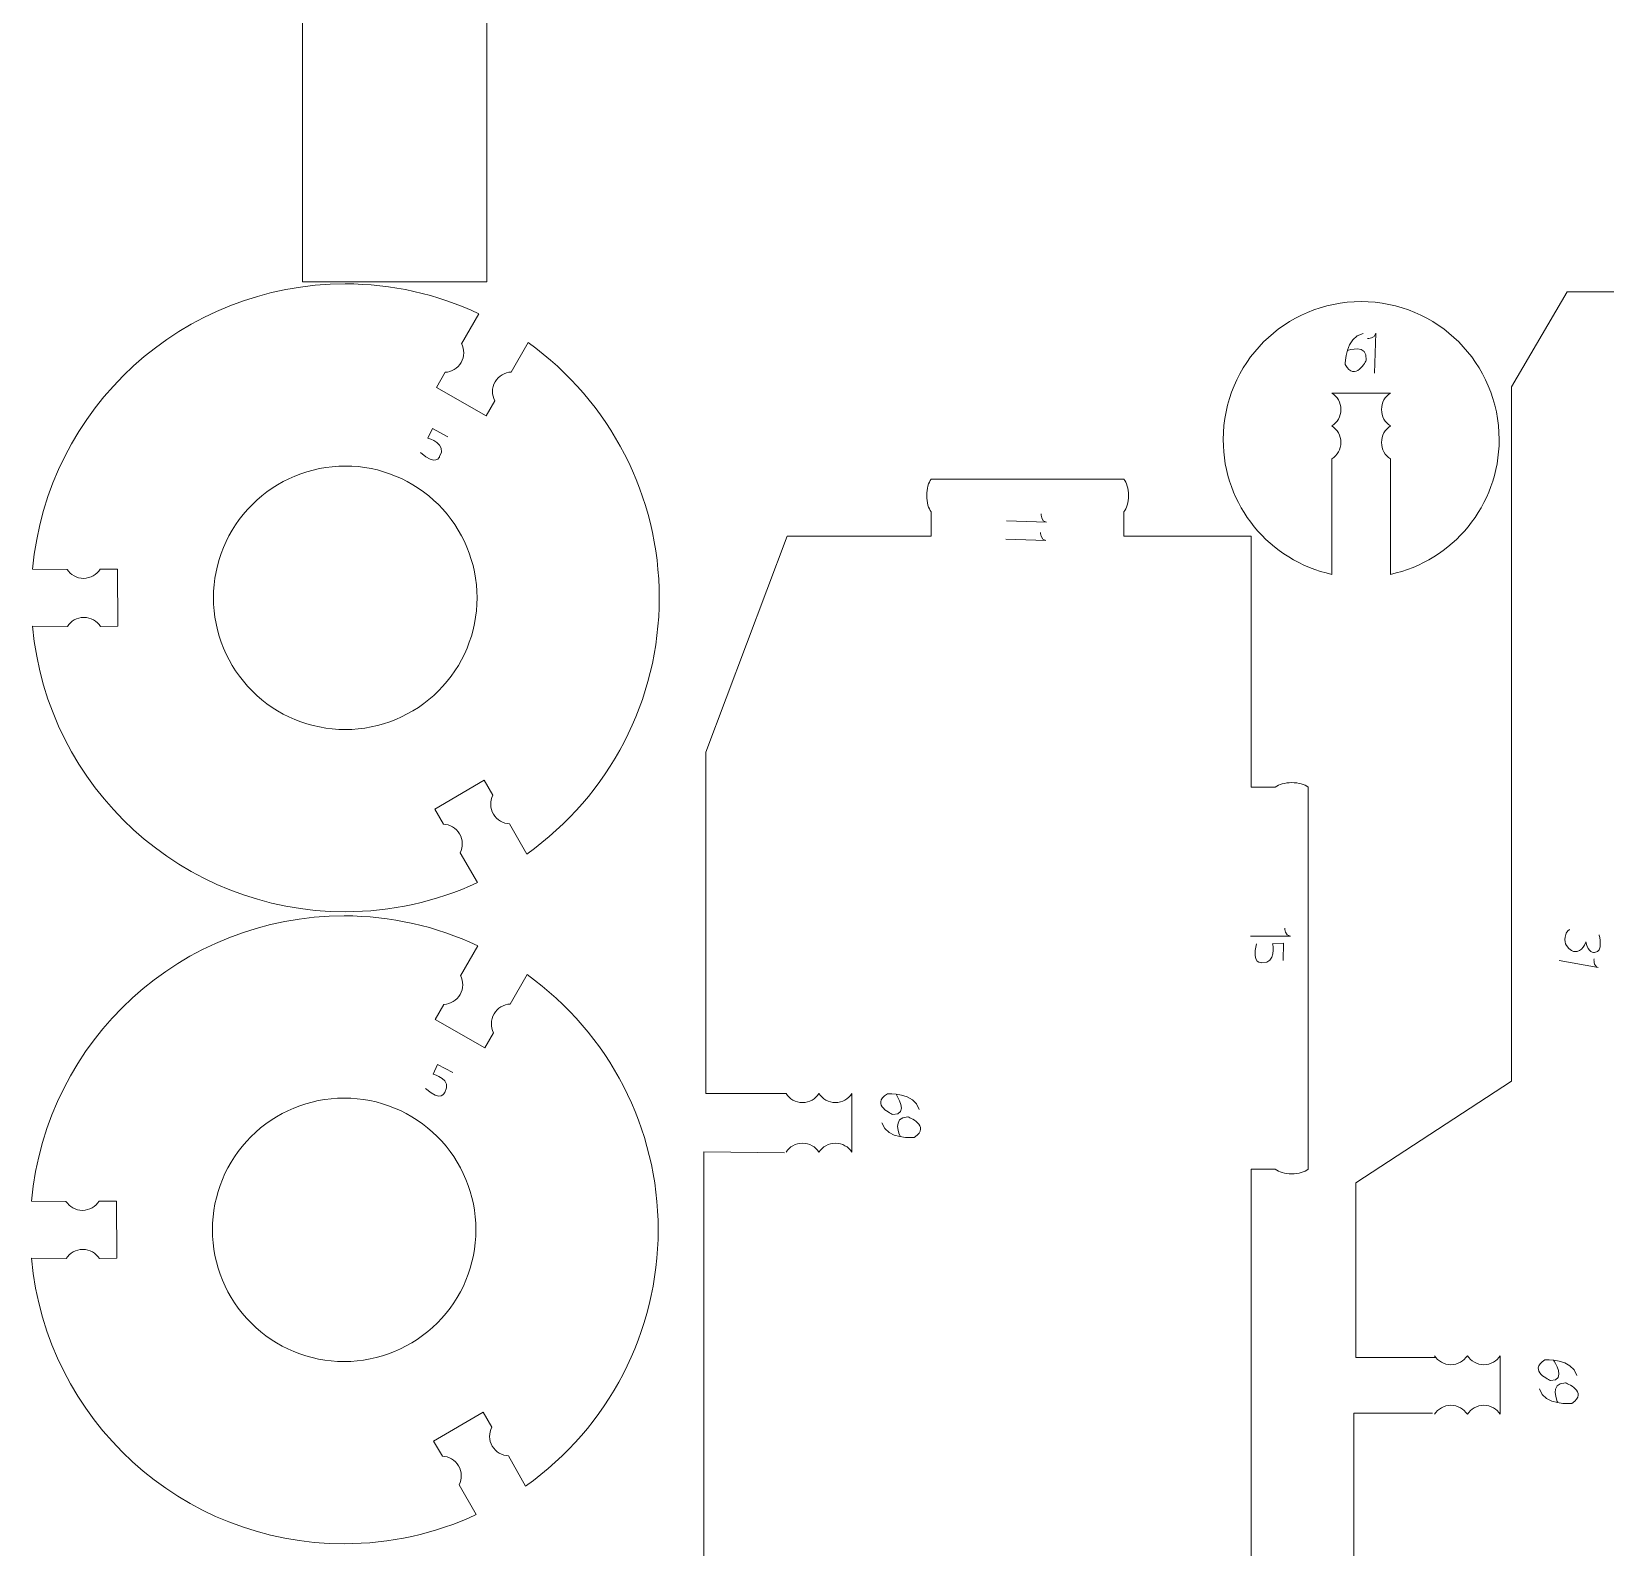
# Model space of a CAD drawing. Header units: centimetres. Extents: x -25 to 25, y -32.5 to 32.5.
# Drawn here: x -10.95 to -2.65, y -0.91 to 7.08 of the extents above; entities that cross this region are included whole.
import ezdxf

# ---------------------------------------------------------------- set-up
doc = ezdxf.new("R2010")
doc.units = ezdxf.units.CM
doc.header["$MEASUREMENT"] = 0
doc.layers.add('Capa 1', color=7, linetype='Continuous')

msp = doc.modelspace()

# ---------------------------------------------------------------- linework, layer by layer
at = {"layer": 'Capa 1', "color": 250, "lineweight": 20}
for points, knots in [([(3.17679, 10.70036), (3.17679, 10.70036), (3.17679, 5.32536), (3.17679, 5.32536), (3.17679, 5.32536), (3.17679, 5.32536), (2.72379, 5.32536), (2.72379, 5.32536), (2.72379, 5.32536), (2.72379, 5.32536), (2.72379, 5.77661), (2.72379, 5.77661), (2.72379, 5.77661), (2.72379, 5.77661), (2.05356, 5.77661), (2.05356, 5.77661), (2.05356, 5.77661), (2.05356, 5.77661), (2.05356, 7.41272), (2.05356, 7.41272), (2.05356, 7.41272), (2.05356, 7.41272), (-8.54651, 7.41272), (-8.54651, 7.41272), (-8.54651, 7.41272), (-8.54651, 7.41272), (-8.54651, 5.76224), (-8.54651, 5.76224), (-8.54651, 5.76224), (-8.54651, 5.76224), (-9.51781, 5.76224), (-9.51781, 5.76224), (-9.51781, 5.76224), (-9.51781, 5.76224), (-9.51781, 10.25419), (-9.51781, 10.25419), (-9.51781, 10.25419), (-9.51781, 10.25419), (-8.54651, 10.25519), (-8.54651, 10.25519), (-8.54651, 10.25519), (-8.54651, 10.25519), (-8.54651, 8.61305), (-8.54651, 8.61305), (-8.54651, 8.61305), (-8.54651, 8.61305), (2.05356, 8.61305), (2.05356, 8.61305), (2.05356, 8.61305), (2.05356, 8.61305), (2.05356, 10.25603), (2.05356, 10.25603), (2.05356, 10.25603), (2.05356, 10.25603), (2.72379, 10.25603), (2.72379, 10.25603), (2.72379, 10.25603), (2.72379, 10.25603), (2.72379, 10.70036), (2.72379, 10.70036)], [0, 0, 0, 0, 0.0625, 0.0625, 0.0625, 0.0625, 0.125, 0.125, 0.125, 0.125, 0.1875, 0.1875, 0.1875, 0.1875, 0.25, 0.25, 0.25, 0.25, 0.3125, 0.3125, 0.3125, 0.3125, 0.375, 0.375, 0.375, 0.375, 0.4375, 0.4375, 0.4375, 0.4375, 0.5, 0.5, 0.5, 0.5, 0.5625, 0.5625, 0.5625, 0.5625, 0.625, 0.625, 0.625, 0.625, 0.6875, 0.6875, 0.6875, 0.6875, 0.75, 0.75, 0.75, 0.75, 0.8125, 0.8125, 0.8125, 0.8125, 0.875, 0.875, 0.875, 0.875, 1, 1, 1, 1]), ([(-2.28424, 5.8375), (-2.28424, 5.8375), (-2.28424, 5.7108), (-2.28424, 5.7108), (-2.28424, 5.7108), (-2.28424, 5.7108), (-2.85743, 5.7108), (-2.85743, 5.7108), (-2.85743, 5.7108), (-2.85743, 5.7108), (-3.14907, 5.20943), (-3.14907, 5.20943), (-3.14907, 5.20943), (-3.14907, 5.20943), (-3.14907, 1.55116), (-3.14907, 1.55116), (-3.14907, 1.55116), (-3.14907, 1.55116), (-3.96897, 1.01645), (-3.96897, 1.01645), (-3.96897, 1.01645), (-3.96897, 1.01645), (-3.96897, 0.09676), (-3.96897, 0.09676), (-3.96897, 0.09676), (-3.96897, 0.09676), (-3.54932, 0.09676), (-3.54932, 0.09676)], [0, 0, 0, 0, 0.125, 0.125, 0.125, 0.125, 0.25, 0.25, 0.25, 0.25, 0.375, 0.375, 0.375, 0.375, 0.5, 0.5, 0.5, 0.5, 0.625, 0.625, 0.625, 0.625, 0.75, 0.75, 0.75, 0.75, 1, 1, 1, 1]), ([(-8.67966, 5.43656), (-8.67966, 5.43656), (-8.58841, 5.59461), (-8.58841, 5.59461), (-8.58841, 5.59461), (-8.58841, 5.59461), (-8.58837, 5.59457), (-8.58837, 5.59457), (-8.58837, 5.59457), (-8.80869, 5.69826), (-9.04907, 5.75199), (-9.29256, 5.75199), (-9.29256, 5.75199), (-10.1483, 5.75153), (-10.86242, 5.10044), (-10.93964, 4.24821), (-10.93964, 4.24821), (-10.93964, 4.24821), (-10.75814, 4.24788), (-10.75814, 4.24788)], [0, 0, 0, 0, 0.1666667, 0.1666667, 0.1666667, 0.1666667, 0.3333333, 0.3333333, 0.3333333, 0.3333333, 0.5, 0.5, 0.5, 0.5, 0.6666667, 0.6666667, 0.6666667, 0.6666667, 1, 1, 1, 1]), ([(-5.19128, 4.55015), (-5.19128, 4.55015), (-5.19128, 4.42341), (-5.19128, 4.42341), (-5.19128, 4.42341), (-5.19128, 4.42341), (-4.52081, 4.42341), (-4.52081, 4.42341), (-4.52081, 4.42341), (-4.52081, 2.19635), (-4.52081, 5.79473), (-4.52081, 3.10055), (-4.52081, 3.10055), (-4.52081, 3.10055), (-4.39411, 3.10055), (-4.39411, 3.10055)], [0, 0, 0, 0, 0.2, 0.2, 0.2, 0.2, 0.4, 0.4, 0.4, 0.4, 0.6, 0.6, 0.6, 0.6, 1, 1, 1, 1]), ([(-4.0961, 4.82995), (-4.0961, 4.82995), (-4.0961, 4.2217), (-4.0961, 4.2217), (-4.0961, 4.2217), (-4.42323, 4.29253), (-4.66833, 4.58357), (-4.66833, 4.9319), (-4.66833, 4.9319), (-4.66833, 5.33328), (-4.34296, 5.65863), (-3.9416, 5.65863), (-3.9416, 5.65863), (-3.54024, 5.65863), (-3.21488, 5.33328), (-3.21488, 4.9319), (-3.21488, 4.9319), (-3.21488, 4.58357), (-3.45998, 4.29252), (-3.7871, 4.2217), (-3.7871, 4.2217), (-3.7871, 4.2217), (-3.78709, 4.82978), (-3.78709, 4.82978)], [0, 0, 0, 0, 0.1428571, 0.1428571, 0.1428571, 0.1428571, 0.2857143, 0.2857143, 0.2857143, 0.2857143, 0.4285714, 0.4285714, 0.4285714, 0.4285714, 0.5714286, 0.5714286, 0.5714286, 0.5714286, 0.7142857, 0.7142857, 0.7142857, 0.7142857, 1, 1, 1, 1]), ([(-8.76684, 5.28595), (-8.73278, 5.28766), (-8.70027, 5.30613), (-8.68205, 5.33791), (-8.68205, 5.33791), (-8.66383, 5.3697), (-8.66432, 5.40709), (-8.68006, 5.43734)], [0, 0, 0, 0, 0.3333333, 0.3333333, 0.3333333, 0.3333333, 1, 1, 1, 1]), ([(-8.42722, 2.90697), (-8.42722, 2.90697), (-8.3368, 2.74829), (-8.3368, 2.74829), (-8.3368, 2.74829), (-7.89883, 3.05848), (-7.63856, 3.56136), (-7.63864, 4.09808), (-7.63864, 4.09808), (-7.63873, 4.63165), (-7.89569, 5.1321), (-8.32951, 5.44268), (-8.32951, 5.44268), (-8.32951, 5.44268), (-8.41863, 5.28747), (-8.41863, 5.28747)], [0, 0, 0, 0, 0.2, 0.2, 0.2, 0.2, 0.4, 0.4, 0.4, 0.4, 0.6, 0.6, 0.6, 0.6, 1, 1, 1, 1]), ([(-8.76685, 5.28594), (-8.76685, 5.28594), (-8.8125, 5.20652), (-8.8125, 5.20652), (-8.8125, 5.20652), (-8.8125, 5.20652), (-8.55097, 5.05661), (-8.55097, 5.05661), (-8.55097, 5.05661), (-8.55097, 5.05661), (-8.50541, 5.13609), (-8.50541, 5.13609)], [0, 0, 0, 0, 0.25, 0.25, 0.25, 0.25, 0.5, 0.5, 0.5, 0.5, 1, 1, 1, 1]), ([(-8.50541, 5.13609), (-8.52115, 5.16634), (-8.52163, 5.20374), (-8.50342, 5.23552), (-8.50342, 5.23552), (-8.4852, 5.2673), (-8.45268, 5.28578), (-8.41863, 5.28749)], [0, 0, 0, 0, 0.3333333, 0.3333333, 0.3333333, 0.3333333, 1, 1, 1, 1]), ([(-4.0961, 5.17693), (-4.06757, 5.15862), (-4.04866, 5.12661), (-4.04866, 5.09018), (-4.04866, 5.09018), (-4.04866, 5.05376), (-4.06757, 5.02175), (-4.0961, 5.00344)], [0, 0, 0, 0, 0.3333333, 0.3333333, 0.3333333, 0.3333333, 1, 1, 1, 1]), ([(-3.78709, 5.17677), (-3.81562, 5.15845), (-3.83453, 5.12644), (-3.83453, 5.09002), (-3.83453, 5.09002), (-3.83453, 5.0536), (-3.81562, 5.02159), (-3.78709, 5.00327)], [0, 0, 0, 0, 0.3333333, 0.3333333, 0.3333333, 0.3333333, 1, 1, 1, 1]), ([(-4.0961, 5.00344), (-4.06757, 4.98512), (-4.04866, 4.95311), (-4.04866, 4.91669), (-4.04866, 4.91669), (-4.04866, 4.88027), (-4.06757, 4.84826), (-4.0961, 4.82995)], [0, 0, 0, 0, 0.3333333, 0.3333333, 0.3333333, 0.3333333, 1, 1, 1, 1]), ([(-3.78709, 5.00327), (-3.81562, 4.98496), (-3.83453, 4.95295), (-3.83453, 4.91653), (-3.83453, 4.91653), (-3.83453, 4.88011), (-3.81562, 4.84809), (-3.78709, 4.82978)], [0, 0, 0, 0, 0.3333333, 0.3333333, 0.3333333, 0.3333333, 1, 1, 1, 1]), ([(-9.98682, 4.09825), (-9.98669, 3.91402), (-9.91341, 3.73742), (-9.78308, 3.60726), (-9.78308, 3.60726), (-9.65271, 3.47706), (-9.47691, 3.40402), (-9.29268, 3.40411), (-9.29268, 3.40411), (-9.1085, 3.40423), (-8.93186, 3.47752), (-8.8017, 3.60785), (-8.8017, 3.60785), (-8.67154, 3.73822), (-8.59846, 3.91402), (-8.59859, 4.09825), (-8.59859, 4.09825), (-8.59871, 4.28243), (-8.672, 4.45907), (-8.80232, 4.58923), (-8.80232, 4.58923), (-8.93265, 4.71939), (-9.1085, 4.79247), (-9.29268, 4.79234), (-9.29268, 4.79234), (-9.47691, 4.79222), (-9.65351, 4.71893), (-9.78367, 4.5886), (-9.78367, 4.5886), (-9.91387, 4.45828), (-9.9869, 4.28243), (-9.98682, 4.09825)], [0, 0, 0, 0, 0.1111111, 0.1111111, 0.1111111, 0.1111111, 0.2222222, 0.2222222, 0.2222222, 0.2222222, 0.3333333, 0.3333333, 0.3333333, 0.3333333, 0.4444444, 0.4444444, 0.4444444, 0.4444444, 0.5555556, 0.5555556, 0.5555556, 0.5555556, 0.6666667, 0.6666667, 0.6666667, 0.6666667, 0.7777778, 0.7777778, 0.7777778, 0.7777778, 1, 1, 1, 1]), ([(-6.20634, 4.72364), (-6.22061, 4.70533), (-6.23006, 4.67332), (-6.23006, 4.6369), (-6.23006, 4.6369), (-6.23006, 4.60048), (-6.22061, 4.56846), (-6.20634, 4.55015)], [0, 0, 0, 0, 0.3333333, 0.3333333, 0.3333333, 0.3333333, 1, 1, 1, 1]), ([(-5.19128, 4.72364), (-5.17701, 4.70533), (-5.16756, 4.67332), (-5.16756, 4.6369), (-5.16756, 4.6369), (-5.16756, 4.60048), (-5.17701, 4.56846), (-5.19128, 4.55015)], [0, 0, 0, 0, 0.3333333, 0.3333333, 0.3333333, 0.3333333, 1, 1, 1, 1]), ([(-6.9711, 1.48638), (-6.9711, 1.48638), (-7.39301, 1.48638), (-7.39301, 1.48638), (-7.39301, 1.48638), (-7.39301, 1.48638), (-7.39301, 3.2849), (-7.39301, 3.2849), (-7.39301, 3.2849), (-7.39301, 3.2849), (-6.96535, 4.42341), (-6.96535, 4.42341), (-6.96535, 4.42341), (-6.96535, 4.42341), (-6.20634, 4.42341), (-6.20634, 4.42341), (-6.20634, 4.42341), (-6.20634, 4.42341), (-6.20634, 4.55015), (-6.20634, 4.55015)], [0, 0, 0, 0, 0.1666667, 0.1666667, 0.1666667, 0.1666667, 0.3333333, 0.3333333, 0.3333333, 0.3333333, 0.5, 0.5, 0.5, 0.5, 0.6666667, 0.6666667, 0.6666667, 0.6666667, 1, 1, 1, 1]), ([(-10.58364, 4.2489), (-10.6019, 4.22009), (-10.63399, 4.20089), (-10.67062, 4.20067), (-10.67062, 4.20067), (-10.70725, 4.20046), (-10.73956, 4.2193), (-10.75815, 4.24789)], [0, 0, 0, 0, 0.3333333, 0.3333333, 0.3333333, 0.3333333, 1, 1, 1, 1]), ([(-10.58189, 3.94757), (-10.58189, 3.94757), (-10.49029, 3.94798), (-10.49029, 3.94798), (-10.49029, 3.94798), (-10.49029, 3.94798), (-10.49203, 4.24943), (-10.49203, 4.24943), (-10.49203, 4.24943), (-10.49203, 4.24943), (-10.58364, 4.2489), (-10.58364, 4.2489)], [0, 0, 0, 0, 0.25, 0.25, 0.25, 0.25, 0.5, 0.5, 0.5, 0.5, 1, 1, 1, 1]), ([(-10.5819, 3.94757), (-10.60049, 3.97616), (-10.6328, 3.99499), (-10.66943, 3.99478), (-10.66943, 3.99478), (-10.70606, 3.99457), (-10.73815, 3.97536), (-10.75641, 3.94656)], [0, 0, 0, 0, 0.3333333, 0.3333333, 0.3333333, 0.3333333, 1, 1, 1, 1]), ([(-10.75638, 3.94656), (-10.75638, 3.94656), (-10.93964, 3.94799), (-10.93964, 3.94799), (-10.93964, 3.94799), (-10.86154, 3.0958), (-10.1483, 2.4437), (-9.29256, 2.44416), (-9.29256, 2.44416), (-9.05213, 2.44416), (-8.81468, 2.49655), (-8.59653, 2.59773), (-8.59653, 2.59773), (-8.59653, 2.59773), (-8.68754, 2.75516), (-8.68754, 2.75516)], [0, 0, 0, 0, 0.2, 0.2, 0.2, 0.2, 0.4, 0.4, 0.4, 0.4, 0.6, 0.6, 0.6, 0.6, 1, 1, 1, 1]), ([(-8.51514, 3.05773), (-8.51514, 3.05773), (-8.56119, 3.13692), (-8.56119, 3.13692), (-8.56119, 3.13692), (-8.56119, 3.13692), (-8.8216, 2.98507), (-8.8216, 2.98507), (-8.8216, 2.98507), (-8.8216, 2.98507), (-8.77545, 2.90593), (-8.77545, 2.90593)], [0, 0, 0, 0, 0.25, 0.25, 0.25, 0.25, 0.5, 0.5, 0.5, 0.5, 1, 1, 1, 1]), ([(-4.22062, 3.10055), (-4.23893, 3.11482), (-4.27094, 3.12427), (-4.30736, 3.12427), (-4.30736, 3.12427), (-4.34378, 3.12427), (-4.3758, 3.11482), (-4.39411, 3.10055)], [0, 0, 0, 0, 0.3333333, 0.3333333, 0.3333333, 0.3333333, 1, 1, 1, 1]), ([(-8.51514, 3.05772), (-8.53065, 3.02735), (-8.53086, 2.98996), (-8.51241, 2.95831), (-8.51241, 2.95831), (-8.49395, 2.92666), (-8.4613, 2.90843), (-8.42723, 2.90697)], [0, 0, 0, 0, 0.3333333, 0.3333333, 0.3333333, 0.3333333, 1, 1, 1, 1]), ([(-8.77545, 2.90593), (-8.74138, 2.90447), (-8.70873, 2.88624), (-8.69027, 2.85459), (-8.69027, 2.85459), (-8.67182, 2.82294), (-8.67203, 2.78555), (-8.68754, 2.75518)], [0, 0, 0, 0, 0.3333333, 0.3333333, 0.3333333, 0.3333333, 1, 1, 1, 1]), ([(-8.68536, 2.10707), (-8.68536, 2.10707), (-8.59411, 2.26512), (-8.59411, 2.26512), (-8.59411, 2.26512), (-8.59411, 2.26512), (-8.59407, 2.26508), (-8.59407, 2.26508), (-8.59407, 2.26508), (-8.81439, 2.36877), (-9.05477, 2.4225), (-9.29826, 2.4225), (-9.29826, 2.4225), (-10.154, 2.42204), (-10.86812, 1.77095), (-10.94534, 0.91872), (-10.94534, 0.91872), (-10.94534, 0.91872), (-10.76384, 0.91839), (-10.76384, 0.91839)], [0, 0, 0, 0, 0.1666667, 0.1666667, 0.1666667, 0.1666667, 0.3333333, 0.3333333, 0.3333333, 0.3333333, 0.5, 0.5, 0.5, 0.5, 0.6666667, 0.6666667, 0.6666667, 0.6666667, 1, 1, 1, 1]), ([(-8.77254, 1.95646), (-8.73848, 1.95817), (-8.70597, 1.97664), (-8.68775, 2.00842), (-8.68775, 2.00842), (-8.66953, 2.04021), (-8.67002, 2.0776), (-8.68576, 2.10785)], [0, 0, 0, 0, 0.3333333, 0.3333333, 0.3333333, 0.3333333, 1, 1, 1, 1]), ([(-8.43292, -0.42252), (-8.43292, -0.42252), (-8.3425, -0.5812), (-8.3425, -0.5812), (-8.3425, -0.5812), (-7.90453, -0.27101), (-7.64426, 0.23187), (-7.64434, 0.76859), (-7.64434, 0.76859), (-7.64443, 1.30216), (-7.90139, 1.80261), (-8.33521, 2.11319), (-8.33521, 2.11319), (-8.33521, 2.11319), (-8.42433, 1.95798), (-8.42433, 1.95798)], [0, 0, 0, 0, 0.2, 0.2, 0.2, 0.2, 0.4, 0.4, 0.4, 0.4, 0.6, 0.6, 0.6, 0.6, 1, 1, 1, 1]), ([(-8.77255, 1.95645), (-8.77255, 1.95645), (-8.8182, 1.87703), (-8.8182, 1.87703), (-8.8182, 1.87703), (-8.8182, 1.87703), (-8.55667, 1.72712), (-8.55667, 1.72712), (-8.55667, 1.72712), (-8.55667, 1.72712), (-8.51111, 1.8066), (-8.51111, 1.8066)], [0, 0, 0, 0, 0.25, 0.25, 0.25, 0.25, 0.5, 0.5, 0.5, 0.5, 1, 1, 1, 1]), ([(-8.51111, 1.8066), (-8.52685, 1.83685), (-8.52733, 1.87425), (-8.50912, 1.90603), (-8.50912, 1.90603), (-8.4909, 1.93781), (-8.45838, 1.95629), (-8.42433, 1.958)], [0, 0, 0, 0, 0.3333333, 0.3333333, 0.3333333, 0.3333333, 1, 1, 1, 1]), ([(-9.99252, 0.76876), (-9.99239, 0.58453), (-9.91911, 0.40793), (-9.78878, 0.27777), (-9.78878, 0.27777), (-9.65841, 0.14757), (-9.48261, 0.07453), (-9.29838, 0.07462), (-9.29838, 0.07462), (-9.1142, 0.07474), (-8.93756, 0.14803), (-8.8074, 0.27836), (-8.8074, 0.27836), (-8.67724, 0.40873), (-8.60416, 0.58453), (-8.60429, 0.76876), (-8.60429, 0.76876), (-8.60441, 0.95294), (-8.6777, 1.12958), (-8.80802, 1.25974), (-8.80802, 1.25974), (-8.93835, 1.3899), (-9.1142, 1.46298), (-9.29838, 1.46285), (-9.29838, 1.46285), (-9.48261, 1.46273), (-9.65921, 1.38944), (-9.78937, 1.25911), (-9.78937, 1.25911), (-9.91957, 1.12879), (-9.9926, 0.95294), (-9.99252, 0.76876)], [0, 0, 0, 0, 0.1111111, 0.1111111, 0.1111111, 0.1111111, 0.2222222, 0.2222222, 0.2222222, 0.2222222, 0.3333333, 0.3333333, 0.3333333, 0.3333333, 0.4444444, 0.4444444, 0.4444444, 0.4444444, 0.5555556, 0.5555556, 0.5555556, 0.5555556, 0.6666667, 0.6666667, 0.6666667, 0.6666667, 0.7777778, 0.7777778, 0.7777778, 0.7777778, 1, 1, 1, 1]), ([(-6.9711, 1.48638), (-6.95279, 1.45785), (-6.92078, 1.43894), (-6.88436, 1.43894), (-6.88436, 1.43894), (-6.84794, 1.43894), (-6.81592, 1.45785), (-6.79761, 1.48638)], [0, 0, 0, 0, 0.3333333, 0.3333333, 0.3333333, 0.3333333, 1, 1, 1, 1]), ([(-6.79761, 1.48638), (-6.7793, 1.45785), (-6.74728, 1.43894), (-6.71086, 1.43894), (-6.71086, 1.43894), (-6.67444, 1.43894), (-6.64243, 1.45785), (-6.62412, 1.48638)], [0, 0, 0, 0, 0.3333333, 0.3333333, 0.3333333, 0.3333333, 1, 1, 1, 1]), ([(-6.99043, -14.94934), (-6.99043, -14.94934), (-7.40359, -14.94934), (-7.40359, -14.94934), (-7.40359, -14.94934), (-7.40359, -14.94934), (-7.40359, -14.0371), (-7.40359, -14.0371), (-7.40359, -14.0371), (-7.40359, -14.0371), (-6.38188, -13.22092), (-6.38188, -13.22092), (-6.38188, -13.22092), (-6.38188, -13.22092), (-6.38188, -11.31343), (-6.38188, -11.31343), (-6.38188, -11.31343), (-6.38188, -11.31343), (-7.40359, -11.31343), (-7.40359, -11.31343), (-7.40359, -11.31343), (-7.40359, -11.31343), (-7.40359, -9.49678), (-7.40359, -9.49678), (-7.40359, -9.49678), (-7.40359, -9.49678), (-6.38188, -9.49678), (-6.38188, -9.49678), (-6.38188, -9.49678), (-6.38188, -9.49678), (-6.38188, -7.25112), (-6.38188, -7.25112), (-6.38188, -7.25112), (-6.38188, -7.25112), (-7.40359, -6.82831), (-7.40359, -6.82831), (-7.40359, -6.82831), (-7.40359, -6.82831), (-7.40359, -6.16445), (-7.40359, -6.16445), (-7.40359, -6.16445), (-7.40359, -6.16445), (-7.88088, -5.47249), (-7.88088, -5.47249), (-7.88088, -5.47249), (-7.88088, -5.47249), (-7.88088, -4.06771), (-7.88088, -4.06771), (-7.88088, -4.06771), (-7.88088, -4.06771), (-7.40359, -3.16644), (-7.40359, -3.16644), (-7.40359, -3.16644), (-7.40359, -1.17855), (-7.40359, -2.1972), (-7.40359, 1.17989), (-7.40359, 1.17989), (-7.40359, 1.17989), (-6.97985, 1.1736), (-6.97985, 1.1736)], [0, 0, 0, 0, 0.0625, 0.0625, 0.0625, 0.0625, 0.125, 0.125, 0.125, 0.125, 0.1875, 0.1875, 0.1875, 0.1875, 0.25, 0.25, 0.25, 0.25, 0.3125, 0.3125, 0.3125, 0.3125, 0.375, 0.375, 0.375, 0.375, 0.4375, 0.4375, 0.4375, 0.4375, 0.5, 0.5, 0.5, 0.5, 0.5625, 0.5625, 0.5625, 0.5625, 0.625, 0.625, 0.625, 0.625, 0.6875, 0.6875, 0.6875, 0.6875, 0.75, 0.75, 0.75, 0.75, 0.8125, 0.8125, 0.8125, 0.8125, 0.875, 0.875, 0.875, 0.875, 1, 1, 1, 1]), ([(-6.97094, 1.17737), (-6.95263, 1.2059), (-6.92061, 1.22481), (-6.88419, 1.22481), (-6.88419, 1.22481), (-6.84777, 1.22481), (-6.81576, 1.2059), (-6.79745, 1.17737)], [0, 0, 0, 0, 0.3333333, 0.3333333, 0.3333333, 0.3333333, 1, 1, 1, 1]), ([(-6.79745, 1.17737), (-6.77913, 1.2059), (-6.74712, 1.22481), (-6.7107, 1.22481), (-6.7107, 1.22481), (-6.67428, 1.22481), (-6.64227, 1.2059), (-6.62395, 1.17737)], [0, 0, 0, 0, 0.3333333, 0.3333333, 0.3333333, 0.3333333, 1, 1, 1, 1]), ([(-4.39411, 1.08757), (-4.39411, 1.08757), (-4.52081, 1.08757), (-4.52081, 1.08757), (-4.52081, 1.08757), (-4.52081, 1.08757), (-4.52081, -1.01131), (-4.52081, -1.01131), (-4.52081, -1.01131), (-4.52081, -1.01131), (-4.37072, -1.01131), (-4.37072, -1.01131)], [0, 0, 0, 0, 0.25, 0.25, 0.25, 0.25, 0.5, 0.5, 0.5, 0.5, 1, 1, 1, 1]), ([(-4.22062, 1.08757), (-4.23893, 1.0733), (-4.27094, 1.06385), (-4.30736, 1.06385), (-4.30736, 1.06385), (-4.34378, 1.06385), (-4.3758, 1.0733), (-4.39411, 1.08757)], [0, 0, 0, 0, 0.3333333, 0.3333333, 0.3333333, 0.3333333, 1, 1, 1, 1]), ([(-10.58934, 0.91941), (-10.6076, 0.8906), (-10.63969, 0.8714), (-10.67632, 0.87118), (-10.67632, 0.87118), (-10.71295, 0.87097), (-10.74526, 0.88981), (-10.76385, 0.9184)], [0, 0, 0, 0, 0.3333333, 0.3333333, 0.3333333, 0.3333333, 1, 1, 1, 1]), ([(-10.58759, 0.61808), (-10.58759, 0.61808), (-10.49599, 0.61849), (-10.49599, 0.61849), (-10.49599, 0.61849), (-10.49599, 0.61849), (-10.49773, 0.91994), (-10.49773, 0.91994), (-10.49773, 0.91994), (-10.49773, 0.91994), (-10.58934, 0.91941), (-10.58934, 0.91941)], [0, 0, 0, 0, 0.25, 0.25, 0.25, 0.25, 0.5, 0.5, 0.5, 0.5, 1, 1, 1, 1]), ([(-10.5876, 0.61808), (-10.60619, 0.64667), (-10.6385, 0.6655), (-10.67513, 0.66529), (-10.67513, 0.66529), (-10.71176, 0.66508), (-10.74385, 0.64587), (-10.76211, 0.61707)], [0, 0, 0, 0, 0.3333333, 0.3333333, 0.3333333, 0.3333333, 1, 1, 1, 1]), ([(-10.76208, 0.61707), (-10.76208, 0.61707), (-10.94534, 0.6185), (-10.94534, 0.6185), (-10.94534, 0.6185), (-10.86724, -0.23369), (-10.154, -0.88579), (-9.29826, -0.88533), (-9.29826, -0.88533), (-9.05783, -0.88533), (-8.82038, -0.83294), (-8.60223, -0.73176), (-8.60223, -0.73176), (-8.60223, -0.73176), (-8.69324, -0.57433), (-8.69324, -0.57433)], [0, 0, 0, 0, 0.2, 0.2, 0.2, 0.2, 0.4, 0.4, 0.4, 0.4, 0.6, 0.6, 0.6, 0.6, 1, 1, 1, 1]), ([(-3.55565, 0.10558), (-3.53734, 0.07705), (-3.50532, 0.05814), (-3.4689, 0.05814), (-3.4689, 0.05814), (-3.43248, 0.05814), (-3.40047, 0.07705), (-3.38216, 0.10558)], [0, 0, 0, 0, 0.3333333, 0.3333333, 0.3333333, 0.3333333, 1, 1, 1, 1]), ([(-3.38216, 0.10558), (-3.36384, 0.07705), (-3.33183, 0.05814), (-3.29541, 0.05814), (-3.29541, 0.05814), (-3.25899, 0.05814), (-3.22698, 0.07705), (-3.20866, 0.10558)], [0, 0, 0, 0, 0.3333333, 0.3333333, 0.3333333, 0.3333333, 1, 1, 1, 1]), ([(-3.55581, -0.20343), (-3.5375, -0.1749), (-3.50549, -0.15599), (-3.46907, -0.15599), (-3.46907, -0.15599), (-3.43265, -0.15599), (-3.40063, -0.1749), (-3.38232, -0.20343)], [0, 0, 0, 0, 0.3333333, 0.3333333, 0.3333333, 0.3333333, 1, 1, 1, 1]), ([(-3.38232, -0.20343), (-3.36401, -0.1749), (-3.33199, -0.15599), (-3.29557, -0.15599), (-3.29557, -0.15599), (-3.25915, -0.15599), (-3.22714, -0.1749), (-3.20883, -0.20343)], [0, 0, 0, 0, 0.3333333, 0.3333333, 0.3333333, 0.3333333, 1, 1, 1, 1]), ([(-8.52084, -0.27176), (-8.52084, -0.27176), (-8.56689, -0.19257), (-8.56689, -0.19257), (-8.56689, -0.19257), (-8.56689, -0.19257), (-8.8273, -0.34442), (-8.8273, -0.34442), (-8.8273, -0.34442), (-8.8273, -0.34442), (-8.78115, -0.42356), (-8.78115, -0.42356)], [0, 0, 0, 0, 0.25, 0.25, 0.25, 0.25, 0.5, 0.5, 0.5, 0.5, 1, 1, 1, 1]), ([(-3.56639, -0.19713), (-3.56639, -0.19713), (-3.97955, -0.19713), (-3.97955, -0.19713), (-3.97955, -0.19713), (-3.97955, -0.19713), (-3.97955, -1.10937), (-3.97955, -1.10937), (-3.97955, -1.10937), (-3.97955, -1.10937), (-2.95784, -1.92555), (-2.95784, -1.92555), (-2.95784, -1.92555), (-2.95784, -1.92555), (-2.95784, -3.83304), (-2.95784, -3.83304), (-2.95784, -3.83304), (-2.95784, -3.83304), (-3.97955, -3.83304), (-3.97955, -3.83304), (-3.97955, -3.83304), (-3.97955, -3.83304), (-3.97955, -5.64969), (-3.97955, -5.64969), (-3.97955, -5.64969), (-3.97955, -5.64969), (-2.95784, -5.64969), (-2.95784, -5.64969), (-2.95784, -5.64969), (-2.95784, -5.64969), (-2.95784, -7.89535), (-2.95784, -7.89535), (-2.95784, -7.89535), (-2.95784, -7.89535), (-3.97955, -8.31816), (-3.97955, -8.31816), (-3.97955, -8.31816), (-3.97955, -8.31816), (-3.97955, -8.98202), (-3.97955, -8.98202), (-3.97955, -8.98202), (-3.97955, -8.98202), (-4.45684, -9.67398), (-4.45684, -9.67398), (-4.45684, -9.67398), (-4.45684, -9.67398), (-4.45684, -11.07876), (-4.45684, -11.07876), (-4.45684, -11.07876), (-4.45684, -11.07876), (-3.97955, -11.98003), (-3.97955, -11.98003), (-3.97955, -11.98003), (-3.97955, -13.96792), (-3.97955, -12.94927), (-3.97955, -16.32636), (-3.97955, -16.32636), (-3.97955, -16.32636), (-3.55581, -16.32007), (-3.55581, -16.32007)], [0, 0, 0, 0, 0.0625, 0.0625, 0.0625, 0.0625, 0.125, 0.125, 0.125, 0.125, 0.1875, 0.1875, 0.1875, 0.1875, 0.25, 0.25, 0.25, 0.25, 0.3125, 0.3125, 0.3125, 0.3125, 0.375, 0.375, 0.375, 0.375, 0.4375, 0.4375, 0.4375, 0.4375, 0.5, 0.5, 0.5, 0.5, 0.5625, 0.5625, 0.5625, 0.5625, 0.625, 0.625, 0.625, 0.625, 0.6875, 0.6875, 0.6875, 0.6875, 0.75, 0.75, 0.75, 0.75, 0.8125, 0.8125, 0.8125, 0.8125, 0.875, 0.875, 0.875, 0.875, 1, 1, 1, 1]), ([(-8.52084, -0.27177), (-8.53635, -0.30214), (-8.53656, -0.33954), (-8.51811, -0.37118), (-8.51811, -0.37118), (-8.49965, -0.40283), (-8.467, -0.42106), (-8.43293, -0.42252)], [0, 0, 0, 0, 0.3333333, 0.3333333, 0.3333333, 0.3333333, 1, 1, 1, 1]), ([(-8.78115, -0.42356), (-8.74708, -0.42502), (-8.71443, -0.44325), (-8.69597, -0.4749), (-8.69597, -0.4749), (-8.67752, -0.50655), (-8.67773, -0.54394), (-8.69324, -0.57431)], [0, 0, 0, 0, 0.3333333, 0.3333333, 0.3333333, 0.3333333, 1, 1, 1, 1])]:
    msp.add_open_spline(points, degree=3, knots=knots, dxfattribs=at)
at = {"layer": 'Capa 1', "color": 240, "lineweight": 20}
for points, knots in [([(-4.01204, 5.40147), (-4.01204, 5.40147), (-3.90698, 5.43875), (-3.91471, 5.35028), (-3.91471, 5.35028), (-3.91471, 5.35028), (-3.97368, 5.2303), (-4.02592, 5.32767), (-4.02592, 5.32767), (-4.02592, 5.32767), (-4.02631, 5.47283), (-3.93183, 5.48964)], [0, 0, 0, 0, 0.25, 0.25, 0.25, 0.25, 0.5, 0.5, 0.5, 0.5, 1, 1, 1, 1]), ([(-8.75282, 4.94695), (-8.75282, 4.94695), (-8.83341, 4.99022), (-8.83341, 4.99022), (-8.83341, 4.99022), (-8.83341, 4.99022), (-8.85687, 4.93885), (-8.85687, 4.93885)], [0, 0, 0, 0, 0.3333333, 0.3333333, 0.3333333, 0.3333333, 1, 1, 1, 1]), ([(-8.85687, 4.93885), (-8.85687, 4.93885), (-8.75273, 4.91096), (-8.79619, 4.84206), (-8.79619, 4.84206), (-8.79619, 4.84206), (-8.81242, 4.78764), (-8.89693, 4.86315)], [0, 0, 0, 0, 0.3333333, 0.3333333, 0.3333333, 0.3333333, 1, 1, 1, 1]), ([(-2.84321, 2.3503), (-2.84321, 2.3503), (-2.86268, 2.34647), (-2.8679, 2.31078), (-2.8679, 2.31078), (-2.87061, 2.29225), (-2.86641, 2.27788), (-2.8606, 2.26695), (-2.8606, 2.26695), (-2.84641, 2.24031), (-2.81804, 2.23395), (-2.81804, 2.23395), (-2.81804, 2.23395), (-2.77678, 2.22775), (-2.758, 2.28657), (-2.758, 2.28657), (-2.758, 2.28657), (-2.74671, 2.22361), (-2.71289, 2.23008), (-2.71289, 2.23008), (-2.71289, 2.23008), (-2.66271, 2.2298), (-2.68867, 2.32242), (-2.68867, 2.32242)], [0, 0, 0, 0, 0.1428571, 0.1428571, 0.1428571, 0.1428571, 0.2857143, 0.2857143, 0.2857143, 0.2857143, 0.4285714, 0.4285714, 0.4285714, 0.4285714, 0.5714286, 0.5714286, 0.5714286, 0.5714286, 0.7142857, 0.7142857, 0.7142857, 0.7142857, 1, 1, 1, 1]), ([(-4.408, 2.27513), (-4.408, 2.27513), (-4.38394, 2.17004), (-4.46517, 2.17622), (-4.46517, 2.17622), (-4.46517, 2.17622), (-4.52086, 2.16511), (-4.49365, 2.27513)], [0, 0, 0, 0, 0.3333333, 0.3333333, 0.3333333, 0.3333333, 1, 1, 1, 1]), ([(-4.35217, 2.18695), (-4.35217, 2.18695), (-4.35162, 2.27842), (-4.35162, 2.27842), (-4.35162, 2.27842), (-4.35162, 2.27842), (-4.408, 2.27513), (-4.408, 2.27513)], [0, 0, 0, 0, 0.3333333, 0.3333333, 0.3333333, 0.3333333, 1, 1, 1, 1]), ([(-8.82953, 1.5889), (-8.82953, 1.5889), (-8.72539, 1.56101), (-8.76885, 1.49211), (-8.76885, 1.49211), (-8.76885, 1.49211), (-8.78508, 1.43769), (-8.86959, 1.5132)], [0, 0, 0, 0, 0.3333333, 0.3333333, 0.3333333, 0.3333333, 1, 1, 1, 1]), ([(-8.72548, 1.597), (-8.72548, 1.597), (-8.80607, 1.64027), (-8.80607, 1.64027), (-8.80607, 1.64027), (-8.80607, 1.64027), (-8.82953, 1.5889), (-8.82953, 1.5889)], [0, 0, 0, 0, 0.3333333, 0.3333333, 0.3333333, 0.3333333, 1, 1, 1, 1]), ([(-6.39155, 1.48355), (-6.39155, 1.48355), (-6.31893, 1.37367), (-6.40775, 1.37571), (-6.40775, 1.37571), (-6.40775, 1.37571), (-6.53125, 1.42692), (-6.43737, 1.48524), (-6.43737, 1.48524), (-6.43737, 1.48524), (-6.29256, 1.49488), (-6.26976, 1.40164)], [0, 0, 0, 0, 0.25, 0.25, 0.25, 0.25, 0.5, 0.5, 0.5, 0.5, 1, 1, 1, 1]), ([(-6.37029, 1.2619), (-6.37029, 1.2619), (-6.41797, 1.36267), (-6.32918, 1.3639), (-6.32918, 1.3639), (-6.32918, 1.3639), (-6.20386, 1.31732), (-6.29547, 1.25554), (-6.29547, 1.25554), (-6.29547, 1.25554), (-6.43985, 1.24051), (-6.4661, 1.33281)], [0, 0, 0, 0, 0.25, 0.25, 0.25, 0.25, 0.5, 0.5, 0.5, 0.5, 1, 1, 1, 1]), ([(-2.92788, 0.08219), (-2.92788, 0.08219), (-2.85526, -0.02769), (-2.94408, -0.02565), (-2.94408, -0.02565), (-2.94408, -0.02565), (-3.06758, 0.02556), (-2.9737, 0.08388), (-2.9737, 0.08388), (-2.9737, 0.08388), (-2.82889, 0.09352), (-2.80609, 0.00028)], [0, 0, 0, 0, 0.25, 0.25, 0.25, 0.25, 0.5, 0.5, 0.5, 0.5, 1, 1, 1, 1]), ([(-2.90662, -0.13946), (-2.90662, -0.13946), (-2.9543, -0.03869), (-2.86551, -0.03746), (-2.86551, -0.03746), (-2.86551, -0.03746), (-2.74019, -0.08404), (-2.8318, -0.14582), (-2.8318, -0.14582), (-2.8318, -0.14582), (-2.97618, -0.16085), (-3.00243, -0.06855)], [0, 0, 0, 0, 0.25, 0.25, 0.25, 0.25, 0.5, 0.5, 0.5, 0.5, 1, 1, 1, 1])]:
    msp.add_open_spline(points, degree=3, knots=knots, dxfattribs=at)
for points in [[(-3.90817, 5.46346), (-3.90817, 5.46346), (-3.86773, 5.46385), (-3.86522, 5.49155)], [(-3.86522, 5.49155), (-3.86522, 5.49155), (-3.87178, 5.28215), (-3.87178, 5.28215)], [(-5.59988, 4.49662), (-5.59988, 4.49662), (-5.80927, 4.50373), (-5.80927, 4.50373)], [(-5.62785, 4.53964), (-5.62785, 4.53964), (-5.62757, 4.4992), (-5.59988, 4.49662)], [(-5.60317, 4.39957), (-5.60317, 4.39957), (-5.81256, 4.40669), (-5.81256, 4.40669)], [(-5.63115, 4.4426), (-5.63115, 4.4426), (-5.63087, 4.40216), (-5.60317, 4.39957)], [(-4.34417, 2.35722), (-4.34417, 2.35722), (-4.34252, 2.31681), (-4.31475, 2.31517)], [(-4.31475, 2.31517), (-4.31475, 2.31517), (-4.52426, 2.31517), (-4.52426, 2.31517)], [(-2.69343, 2.15023), (-2.69343, 2.15023), (-2.89961, 2.18743), (-2.89961, 2.18743)], [(-2.71492, 2.19684), (-2.71492, 2.19684), (-2.72047, 2.15678), (-2.69343, 2.15023)]]:
    msp.add_open_spline(points, degree=3, dxfattribs=at)
at = {"layer": 'Capa 1', "color": 250, "lineweight": 20}
for points in [[(-3.78709, 5.17677), (-3.78709, 5.17677), (-4.0961, 5.17693), (-4.0961, 5.17693)], [(-6.20634, 4.72364), (-6.20634, 4.72364), (-5.19128, 4.72364), (-5.19128, 4.72364)], [(-4.22062, 3.10055), (-4.22062, 3.10055), (-4.22062, 1.08757), (-4.22062, 1.08757)], [(-6.62395, 1.17737), (-6.62395, 1.17737), (-6.62412, 1.48638), (-6.62412, 1.48638)], [(-3.20866, 0.10558), (-3.20866, 0.10558), (-3.20883, -0.20343), (-3.20883, -0.20343)]]:
    msp.add_open_spline(points, degree=3, dxfattribs=at)

doc.saveas('drawing.dxf')
